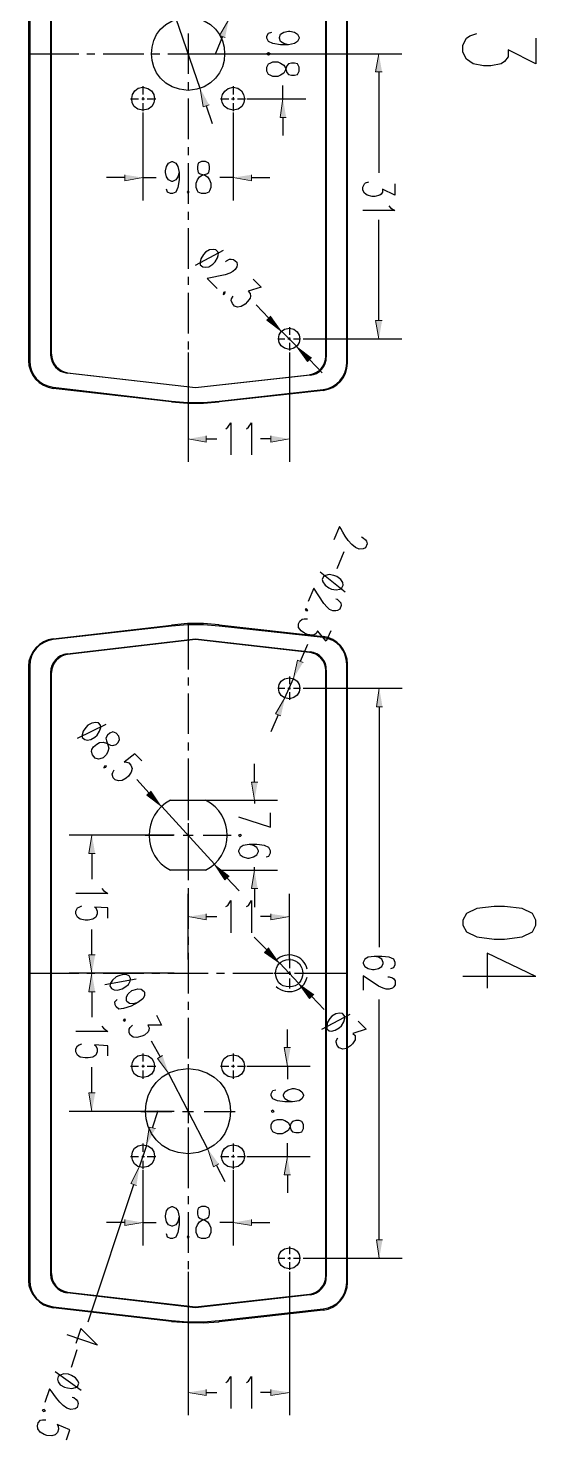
# Model space of a CAD drawing. Header units: inches. Extents: x 9 to 586, y 13 to 787.
# Drawn here: x 40 to 115.9, y 264.8 to 475.8 of the extents above; entities that cross this region are included whole.
import ezdxf

# ---------------------------------------------------------------- set-up
doc = ezdxf.new("R2010")
doc.units = ezdxf.units.IN
doc.header["$MEASUREMENT"] = 0
doc.layers.add('图层 1', color=7, linetype='Continuous')

msp = doc.modelspace()

# ---------------------------------------------------------------- hatches: boundary and pattern name
at = {"layer": '图层 1', "true_color": 0xffffff}
for points in [[(69.42, 474.38), (68.58, 474.68), (69.96, 477.08)], [(92.88, 469.22), (91.92, 469.22), (92.4, 471.92)], [(67.02, 464.3), (66.12, 464), (65.7, 466.76)], [(78.54, 462.44), (77.64, 462.44), (78.06, 465.2)], [(54.42, 453.86), (54.42, 452.96), (57.12, 453.44)], [(73.38, 453.86), (73.38, 452.96), (70.62, 453.44)], [(76.26, 432.74), (75.66, 432.14), (77.88, 430.46)], [(92.88, 432.08), (91.92, 432.08), (92.4, 429.32)], [(82.32, 426.56), (81.72, 425.96), (80.1, 428.24)], [(66.6, 414.86), (66.6, 413.9), (63.9, 414.38)], [(76.26, 414.86), (76.26, 413.9), (79.02, 414.38)], [(81.06, 380.96), (80.22, 381.32), (79.62, 378.56)], [(77.76, 372.98), (76.92, 373.28), (78.36, 375.68)], [(92.94, 374.36), (92.04, 374.36), (92.46, 377.12)], [(74.28, 363.08), (73.38, 363.08), (73.8, 360.38)], [(58.38, 361.76), (57.72, 361.16), (59.94, 359.42)], [(49.98, 352.4), (49.02, 352.4), (49.5, 355.16)], [(70.02, 349.1), (69.36, 348.5), (67.8, 350.84)], [(74.28, 347.18), (73.38, 347.18), (73.8, 349.94)], [(66.6, 343.4), (66.6, 342.5), (63.9, 342.98)], [(76.26, 343.4), (76.26, 342.5), (79.02, 342.98)], [(75.96, 338.3), (75.3, 337.64), (77.58, 336.02)], [(49.98, 337.28), (49.02, 337.28), (49.5, 334.52)], [(49.98, 331.76), (49.02, 331.76), (49.5, 334.52)], [(82.68, 331.4), (82.02, 330.74), (80.4, 333.02)], [(79.2, 323.42), (78.24, 323.42), (78.72, 320.66)], [(60.06, 322.22), (59.28, 321.8), (60.96, 319.58)], [(49.98, 316.64), (49.02, 316.64), (49.5, 313.88)], [(58.98, 311.3), (58.08, 311.54), (57.66, 308.78)], [(68.46, 306.02), (67.68, 305.6), (66.84, 308.24)], [(79.2, 304.4), (78.24, 304.4), (78.72, 307.16)], [(56.16, 302.78), (55.32, 303.08), (56.58, 305.54)], [(54.42, 297.74), (54.42, 296.84), (57.12, 297.26)], [(73.38, 297.74), (73.38, 296.84), (70.62, 297.26)], [(92.94, 294.68), (92.04, 294.68), (92.46, 291.92)], [(66.6, 272.3), (66.6, 271.4), (63.9, 271.88)], [(76.26, 272.3), (76.26, 271.4), (79.02, 271.88)]]:
    msp.add_hatch(color=7, dxfattribs=at).paths.add_polyline_path(points)

# ---------------------------------------------------------------- linework, layer by layer
at = {"layer": '图层 1', "color": 7, "lineweight": 25, "true_color": 0xffffff}
for points in [[(40.02, 517.82), (40.02, 426.08)], [(40.2, 517.82), (40.2, 426.08)], [(43.44, 516.86), (43.32, 516.98), (43.32, 426.92)], [(43.44, 427.04), (43.44, 516.86)], [(84.54, 426.62), (84.48, 426.74), (84.48, 517.16)], [(84.54, 517.28), (84.54, 426.62)], [(87.6, 425.72), (87.6, 518.18)], [(87.72, 425.72), (87.72, 518.18)], [(65.7, 466.76), (62.1, 477.14)], [(63.9, 474.98), (63.9, 468.92)], [(78.9, 473.3), (78.18, 473.48), (77.7, 473.78), (77.52, 474.26), (77.52, 474.38), (77.7, 474.86), (78.18, 475.16), (78.9, 475.34), (79.08, 475.34), (79.8, 475.16), (80.22, 474.86), (80.46, 474.38), (80.46, 474.26), (80.22, 473.78), (79.8, 473.48), (78.9, 473.3), (77.7, 473.3), (76.56, 473.48), (75.9, 473.78), (75.66, 474.26), (75.66, 474.56), (75.9, 475.04), (76.38, 475.16)], [(115.86, 474.26), (115.86, 470.42), (111.72, 472.52), (111.72, 471.5), (111.18, 470.78), (110.7, 470.42), (109.14, 470.12), (108.06, 470.12), (106.5, 470.42), (105.48, 471.14), (104.94, 472.16), (104.94, 473.24), (105.48, 474.26), (106.02, 474.62), (107.04, 474.98)], [(69, 474.5), (67.98, 471.98)], [(40.02, 471.92), (47.52, 471.92)], [(48.72, 471.92), (49.92, 471.92)], [(51.18, 471.92), (57.24, 471.92)], [(58.44, 471.92), (59.64, 471.92)], [(60.84, 471.92), (66.9, 471.92)], [(65.94, 471.92), (95.82, 471.92)], [(68.1, 471.92), (69.3, 471.92)], [(70.56, 471.92), (76.62, 471.92)], [(76.14, 471.92), (75.9, 472.1), (75.66, 471.92), (75.9, 471.8), (76.14, 471.92)], [(80.46, 469.94), (80.22, 470.42), (79.8, 470.54), (79.32, 470.54), (78.9, 470.42), (78.66, 470.12), (78.42, 469.52), (78.18, 469.04), (77.7, 468.74), (77.28, 468.56), (76.56, 468.56), (76.14, 468.74), (75.9, 468.86), (75.66, 469.34), (75.66, 469.94), (75.9, 470.42), (76.14, 470.54), (76.56, 470.72), (77.28, 470.72), (77.7, 470.54), (78.18, 470.24), (78.42, 469.82), (78.66, 469.16), (78.9, 468.86), (79.32, 468.74), (79.8, 468.74), (80.22, 468.86), (80.46, 469.34), (80.46, 469.94)], [(77.82, 471.92), (79.02, 471.92)], [(80.22, 471.92), (87.72, 471.92)], [(92.4, 469.22), (92.4, 454.16)], [(57.12, 467.12), (57.12, 465.86)], [(63.9, 467.72), (63.9, 466.52)], [(70.62, 467.12), (70.62, 465.86)], [(78.06, 465.2), (78.06, 467.18)], [(55.26, 465.2), (56.46, 465.2)], [(56.94, 465.2), (57.36, 465.2)], [(57.12, 465.44), (57.12, 465.02)], [(57.12, 464.54), (57.12, 463.34)], [(57.78, 465.2), (59.04, 465.2)], [(63.9, 465.26), (63.9, 459.2)], [(66.6, 464.18), (67.5, 461.54)], [(68.7, 465.2), (69.96, 465.2)], [(70.38, 465.2), (70.8, 465.2)], [(70.62, 465.44), (70.62, 465.02)], [(70.62, 464.54), (70.62, 463.34)], [(71.28, 465.2), (72.48, 465.2)], [(72.66, 465.2), (81.48, 465.2)], [(57.12, 463.16), (57.12, 450.02)], [(70.62, 463.16), (70.62, 450.02)], [(78.06, 462.44), (78.06, 459.74)], [(63.9, 458), (63.9, 456.8)], [(62.52, 454.22), (62.34, 453.56), (62.04, 453.08), (61.56, 452.84), (61.44, 452.84), (60.96, 453.08), (60.66, 453.56), (60.48, 454.22), (60.48, 454.46), (60.66, 455.12), (60.96, 455.6), (61.44, 455.84), (61.56, 455.84), (62.04, 455.6), (62.34, 455.12), (62.52, 454.22), (62.52, 453.08), (62.34, 451.94), (62.04, 451.28), (61.56, 451.04), (61.26, 451.04), (60.78, 451.28), (60.66, 451.7)], [(65.88, 455.84), (65.4, 455.6), (65.28, 455.12), (65.28, 454.7), (65.4, 454.22), (65.7, 453.98), (66.36, 453.8), (66.78, 453.56), (67.08, 453.08), (67.26, 452.6), (67.26, 451.94), (67.08, 451.46), (66.96, 451.28), (66.48, 451.04), (65.88, 451.04), (65.4, 451.28), (65.28, 451.46), (65.1, 451.94), (65.1, 452.6), (65.28, 453.08), (65.58, 453.56), (66, 453.8), (66.66, 453.98), (66.96, 454.22), (67.08, 454.7), (67.08, 455.12), (66.96, 455.6), (66.48, 455.84), (65.88, 455.84)], [(63.9, 455.6), (63.9, 449.54)], [(54.42, 453.44), (51.66, 453.44)], [(57.12, 453.44), (59.1, 453.44)], [(63.9, 451.46), (63.72, 451.28), (63.9, 451.04), (64.02, 451.28), (63.9, 451.46)], [(70.62, 453.44), (68.64, 453.44)], [(73.38, 453.44), (76.08, 453.44)], [(94.8, 452.48), (94.8, 450.8), (92.94, 451.7), (92.94, 451.28), (92.76, 450.98), (92.52, 450.8), (91.8, 450.62), (91.38, 450.62), (90.66, 450.8), (90.24, 451.1), (90, 451.58), (90, 452), (90.24, 452.48), (90.42, 452.66), (90.9, 452.78)], [(63.9, 448.34), (63.9, 447.14)], [(93.9, 449.24), (94.14, 448.94), (94.8, 448.52), (90, 448.52)], [(63.9, 445.88), (63.9, 439.82)], [(92.4, 432.08), (92.4, 447.14)], [(69.12, 442.52), (64.92, 440.3)], [(68.04, 442.64), (67.62, 442.7), (67.08, 442.64), (66.48, 442.28), (66.18, 441.92), (65.76, 441.32), (65.7, 440.78), (65.7, 440.42), (66.06, 440.12), (66.42, 440.06), (66.96, 440.12), (67.56, 440.48), (67.92, 440.84), (68.28, 441.44), (68.4, 441.98), (68.34, 442.34), (68.04, 442.64)], [(69.48, 440.84), (69.6, 441.02), (70.08, 441.26), (70.32, 441.26), (70.68, 441.2), (71.16, 440.78), (71.22, 440.42), (71.16, 440.12), (70.92, 439.7), (70.56, 439.4), (70.14, 439.16), (69.42, 438.92), (66.72, 438.38), (68.22, 436.88)], [(63.9, 438.62), (63.9, 437.42)], [(73.62, 438.26), (74.82, 437.06), (72.84, 436.46), (73.14, 436.1), (73.2, 435.74), (73.14, 435.44), (72.78, 434.9), (72.42, 434.54), (71.82, 434.18), (71.28, 434.06), (70.8, 434.24), (70.5, 434.6), (70.32, 435.08), (70.38, 435.32), (70.62, 435.74)], [(63.9, 436.22), (63.9, 430.16)], [(69.42, 436.34), (69.18, 436.28), (69.12, 435.98), (69.36, 436.04), (69.42, 436.34)], [(74.04, 434.42), (75.96, 432.44)], [(80.1, 428.24), (77.88, 430.46)], [(79.02, 431.06), (79.02, 429.92)], [(63.9, 428.96), (63.9, 427.76)], [(77.28, 429.32), (78.36, 429.32)], [(78.78, 429.32), (79.2, 429.32)], [(79.02, 429.56), (79.02, 429.14)], [(79.02, 428.72), (79.02, 427.58)], [(79.62, 429.32), (80.7, 429.32)], [(81.06, 429.32), (95.82, 429.32)], [(43.32, 426.92), (43.44, 427.04)], [(63.9, 427.28), (63.9, 410.96)], [(63.9, 426.5), (63.9, 419.72)], [(79.02, 427.28), (79.02, 410.96)], [(82.02, 426.26), (83.94, 424.28)], [(40.2, 426.08), (40.02, 426.08)], [(45.84, 424.28), (45.78, 424.22)], [(64.98, 422), (45.78, 424.22)], [(45.84, 424.28), (64.98, 422.06)], [(87.72, 425.72), (87.6, 425.72)], [(43.68, 422.12), (61.38, 420.02)], [(43.68, 421.94), (43.68, 422.12)], [(61.38, 419.9), (43.68, 421.94)], [(64.98, 422.06), (82.02, 423.98)], [(82.14, 423.92), (64.98, 422)], [(64.98, 422.06), (64.98, 422)], [(82.14, 423.92), (82.02, 423.98)], [(61.38, 420.02), (63.78, 419.84), (66.18, 419.84), (68.52, 420.02)], [(61.38, 420.02), (61.38, 419.9)], [(61.38, 419.9), (63.78, 419.72), (66.18, 419.72), (68.52, 419.9)], [(68.52, 420.02), (84.06, 421.76)], [(84.06, 421.64), (68.52, 419.9)], [(68.52, 419.9), (68.52, 420.02)], [(84.06, 421.76), (84.06, 421.64)], [(69.54, 415.88), (69.84, 416.12), (70.26, 416.78), (70.26, 411.98)], [(72.6, 415.88), (72.9, 416.12), (73.38, 416.78), (73.38, 411.98)], [(66.6, 414.38), (68.16, 414.38)], [(76.26, 414.38), (74.7, 414.38)], [(87.18, 397.52), (86.1, 394.94)], [(87.36, 391.46), (83.64, 394.46)], [(87.06, 392.54), (87, 392.9), (86.7, 393.38), (86.1, 393.8), (85.68, 393.98), (84.96, 394.1), (84.42, 393.98), (84.12, 393.8), (83.94, 393.38), (84, 393.02), (84.36, 392.54), (84.9, 392.12), (85.32, 391.94), (86.04, 391.82), (86.58, 391.94), (86.88, 392.12), (87.06, 392.54)], [(85.98, 390.5), (86.16, 390.44), (86.7, 389.9), (86.76, 389.48), (86.58, 388.94), (86.22, 388.76), (85.98, 388.7), (85.5, 388.7), (85.02, 388.88), (84.66, 389.24), (84.18, 389.78), (82.68, 392.06), (81.84, 390.08)], [(81.78, 388.76), (81.6, 389), (81.36, 388.94), (81.48, 388.76), (81.78, 388.76)], [(43.68, 384.5), (61.38, 386.54)], [(61.38, 386.42), (43.68, 384.38)], [(68.52, 386.6), (66.18, 386.78), (63.78, 386.78), (61.38, 386.54)], [(68.52, 386.42), (66.18, 386.6), (63.78, 386.6), (61.38, 386.42)], [(61.38, 386.54), (61.38, 386.42)], [(63.9, 386.78), (63.9, 379.94)], [(68.52, 386.42), (68.52, 386.6)], [(68.52, 386.6), (84.06, 384.86)], [(84.06, 384.68), (68.52, 386.42)], [(85.2, 385.7), (84.54, 384.14), (83.22, 385.7), (83.04, 385.28), (82.68, 385.04), (82.44, 385.04), (81.72, 385.16), (81.3, 385.34), (80.76, 385.7), (80.4, 386.18), (80.4, 386.72), (80.58, 387.14), (80.94, 387.44), (81.24, 387.5), (81.72, 387.5)], [(43.68, 384.38), (43.68, 384.5)], [(45.78, 382.28), (64.98, 384.5)], [(64.98, 384.38), (45.84, 382.16)], [(64.98, 384.38), (64.98, 384.5)], [(64.98, 384.5), (82.14, 382.58)], [(82.02, 382.46), (64.98, 384.38)], [(84.06, 384.86), (84.06, 384.68)], [(45.78, 382.28), (45.84, 382.16)], [(81.72, 383.66), (80.64, 381.14)], [(82.02, 382.46), (82.14, 382.58)], [(40.02, 380.42), (40.02, 288.62)], [(40.02, 380.42), (40.2, 380.42)], [(40.2, 380.42), (40.2, 288.62)], [(84.54, 379.82), (84.48, 379.76)], [(84.54, 289.22), (84.48, 289.28), (84.48, 379.76)], [(84.54, 379.82), (84.54, 289.22)], [(87.6, 288.32), (87.6, 380.72)], [(87.6, 380.72), (87.72, 380.72)], [(87.72, 288.32), (87.72, 380.72)], [(43.44, 379.46), (43.32, 379.52), (43.32, 289.52)], [(43.44, 289.64), (43.44, 379.46)], [(63.9, 378.74), (63.9, 377.54)], [(78.36, 375.68), (79.62, 378.56)], [(79.02, 378.86), (79.02, 377.72)], [(63.9, 376.34), (63.9, 370.28)], [(77.28, 377.12), (78.36, 377.12)], [(78.78, 377.12), (79.2, 377.12)], [(79.02, 377.3), (79.02, 376.94)], [(79.02, 376.52), (79.02, 375.38)], [(79.62, 377.12), (80.7, 377.12)], [(81.06, 377.12), (95.88, 377.12)], [(92.46, 374.36), (92.46, 338.42)], [(51.6, 371.72), (47.28, 369.62)], [(50.46, 371.96), (50.1, 372.02), (49.5, 371.9), (48.9, 371.6), (48.6, 371.24), (48.18, 370.7), (48.06, 370.16), (48.06, 369.74), (48.42, 369.44), (48.78, 369.38), (49.32, 369.44), (49.92, 369.8), (50.28, 370.1), (50.64, 370.7), (50.82, 371.24), (50.76, 371.6), (50.46, 371.96)], [(77.34, 373.16), (76.26, 370.58)], [(53.1, 370.4), (52.62, 370.58), (52.2, 370.4), (51.84, 370.1), (51.6, 369.68), (51.66, 369.26), (51.9, 368.66), (52.02, 368.18), (51.9, 367.64), (51.66, 367.22), (51.18, 366.74), (50.7, 366.56), (50.46, 366.5), (49.98, 366.68), (49.56, 367.16), (49.44, 367.64), (49.5, 367.94), (49.74, 368.36), (50.22, 368.78), (50.64, 369.02), (51.18, 369.08), (51.66, 368.9), (52.26, 368.6), (52.62, 368.54), (53.1, 368.72), (53.4, 369.02), (53.64, 369.44), (53.52, 369.98), (53.1, 370.4)], [(56.94, 366.26), (55.92, 367.34), (54.3, 366.08), (54.54, 366.14), (55.02, 365.96), (55.32, 365.6), (55.5, 365.12), (55.38, 364.58), (54.96, 363.98), (54.6, 363.68), (54, 363.32), (53.46, 363.26), (52.98, 363.44), (52.68, 363.74), (52.5, 364.28), (52.62, 364.52), (52.8, 364.94)], [(63.9, 369.02), (63.9, 367.82)], [(51.66, 365.54), (51.36, 365.48), (51.3, 365.24), (51.6, 365.3), (51.66, 365.54)], [(63.9, 366.62), (63.9, 360.56)], [(73.8, 363.08), (73.8, 365.84)], [(56.22, 363.5), (58.08, 361.46)], [(63.9, 361.58), (63.9, 357.38)], [(67.8, 350.84), (59.94, 359.42)], [(61.26, 360.38), (66.48, 360.38)], [(63.3, 360.38), (77.22, 360.38)], [(63.9, 359.36), (63.9, 358.16)], [(73.8, 360.38), (73.8, 359.9)], [(63.9, 356.96), (63.9, 350.9)], [(71.4, 357.92), (76.2, 356.36), (76.2, 358.52)], [(61.8, 355.16), (46.08, 355.16)], [(57.48, 355.16), (61.68, 355.16)], [(63.12, 355.16), (64.62, 355.16)], [(63.9, 355.88), (63.9, 354.38)], [(66.12, 355.16), (70.32, 355.16)], [(71.88, 355.16), (71.64, 355.28), (71.4, 355.16), (71.64, 354.98), (71.88, 355.16)], [(49.5, 352.4), (49.5, 348.56)], [(63.9, 352.94), (63.9, 348.74)], [(75.54, 351.92), (75.96, 352.04), (76.2, 352.52), (76.2, 352.82), (75.96, 353.3), (75.3, 353.6), (74.16, 353.78), (73.02, 353.78), (72.12, 353.6), (71.64, 353.3), (71.4, 352.82), (71.4, 352.7), (71.64, 352.22), (72.12, 351.92), (72.78, 351.74), (73.02, 351.74), (73.68, 351.92), (74.16, 352.22), (74.4, 352.7), (74.4, 352.82), (74.16, 353.3), (73.68, 353.6), (73.02, 353.78)], [(73.8, 349.94), (73.8, 350.36)], [(66.48, 349.94), (61.26, 349.94)], [(63.9, 349.64), (63.9, 348.44)], [(68.58, 349.94), (77.22, 349.94)], [(69.66, 348.8), (71.52, 346.82)], [(51, 347.18), (51.24, 346.88), (51.9, 346.46), (47.1, 346.46)], [(63.9, 347.24), (63.9, 341.18)], [(63.9, 336.56), (63.9, 346.4)], [(73.8, 347.18), (73.8, 344.42)], [(79.02, 336.56), (79.02, 346.4)], [(51.9, 342.74), (51.9, 344.3), (49.86, 344.42), (50.1, 344.3), (50.28, 343.82), (50.28, 343.4), (50.1, 342.92), (49.62, 342.62), (48.96, 342.44), (48.48, 342.44), (47.76, 342.62), (47.34, 342.92), (47.1, 343.4), (47.1, 343.82), (47.34, 344.3), (47.58, 344.42), (48, 344.6)], [(69.54, 344.48), (69.84, 344.66), (70.26, 345.38), (70.26, 340.58)], [(72.6, 344.48), (72.9, 344.66), (73.38, 345.38), (73.38, 340.58)], [(115.86, 342.44), (115.38, 343.46), (113.82, 344.18), (111.18, 344.48), (109.62, 344.48), (107.04, 344.18), (105.48, 343.46), (104.94, 342.44), (104.94, 341.72), (105.48, 340.7), (107.04, 339.98), (109.62, 339.62), (111.18, 339.62), (113.82, 339.98), (115.38, 340.7), (115.86, 341.72), (115.86, 342.44)], [(66.6, 342.98), (68.16, 342.98)], [(76.26, 342.98), (74.7, 342.98)], [(49.5, 337.28), (49.5, 341.06)], [(63.9, 339.98), (63.9, 338.78)], [(75.66, 338), (73.74, 339.92)], [(63.9, 337.58), (63.9, 331.52)], [(77.58, 336.02), (80.4, 333.02)], [(79.02, 336.8), (79.02, 335.3)], [(94.2, 335.24), (94.62, 335.36), (94.86, 335.84), (94.86, 336.14), (94.62, 336.62), (93.96, 336.92), (92.82, 337.04), (91.68, 337.04), (90.78, 336.92), (90.3, 336.62), (90.06, 336.14), (90.06, 335.96), (90.3, 335.54), (90.78, 335.24), (91.44, 335.06), (91.68, 335.06), (92.34, 335.24), (92.82, 335.54), (93.06, 335.96), (93.06, 336.14), (92.82, 336.62), (92.34, 336.92), (91.68, 337.04)], [(115.86, 334.04), (108.6, 337.52), (108.6, 332.3)], [(40.02, 334.52), (47.52, 334.52)], [(61.8, 334.52), (46.08, 334.52)], [(61.8, 334.52), (46.08, 334.52)], [(48.72, 334.52), (49.92, 334.52)], [(51.18, 334.52), (57.24, 334.52)], [(56.1, 333.62), (51.42, 332.78)], [(55.08, 334.16), (54.72, 334.28), (54.18, 334.34), (53.52, 334.16), (53.1, 333.98), (52.56, 333.5), (52.26, 333.02), (52.2, 332.66), (52.44, 332.24), (52.8, 332.06), (53.34, 332), (54, 332.18), (54.42, 332.42), (54.96, 332.84), (55.2, 333.32), (55.26, 333.74), (55.08, 334.16)], [(58.44, 334.52), (59.64, 334.52)], [(60.84, 334.52), (66.9, 334.52)], [(68.1, 334.52), (69.3, 334.52)], [(70.56, 334.52), (76.62, 334.52)], [(76.74, 334.52), (78.18, 334.52)], [(77.82, 334.52), (79.02, 334.52)], [(78.72, 334.52), (79.26, 334.52)], [(79.02, 334.76), (79.02, 334.28)], [(79.02, 333.74), (79.02, 332.24)], [(79.8, 334.52), (81.24, 334.52)], [(80.22, 334.52), (87.72, 334.52)], [(93.72, 333.98), (93.96, 333.98), (94.44, 333.86), (94.62, 333.68), (94.86, 333.38), (94.86, 332.78), (94.62, 332.48), (94.44, 332.3), (93.96, 332.12), (93.48, 332.12), (93.06, 332.3), (92.34, 332.6), (90.06, 334.16), (90.06, 332)], [(115.86, 334.04), (104.94, 334.04)], [(49.5, 331.76), (49.5, 327.98)], [(56.34, 330.14), (55.68, 329.96), (55.14, 330.02), (54.72, 330.32), (54.66, 330.44), (54.66, 330.98), (54.9, 331.46), (55.44, 331.94), (55.68, 332), (56.34, 332.18), (56.88, 332.12), (57.3, 331.82), (57.36, 331.7), (57.36, 331.16), (57.12, 330.68), (56.34, 330.14), (55.38, 329.6), (54.24, 329.24), (53.52, 329.18), (53.1, 329.48), (52.98, 329.78), (52.92, 330.26), (53.28, 330.62)], [(63.9, 330.26), (63.9, 329.06)], [(84.24, 329.12), (82.32, 331.1)], [(92.46, 294.68), (92.46, 330.62)], [(54.54, 327.62), (54.3, 327.68), (54.18, 327.44), (54.42, 327.38), (54.54, 327.62)], [(59.16, 328.28), (59.88, 326.78), (57.84, 326.78), (58.08, 326.36), (58.02, 326), (57.9, 325.76), (57.36, 325.28), (56.94, 325.1), (56.22, 324.92), (55.68, 324.98), (55.26, 325.28), (55.08, 325.64), (55.08, 326.18), (55.2, 326.42), (55.56, 326.78)], [(63.9, 327.86), (63.9, 321.8)], [(88.08, 328.34), (83.82, 326.12)], [(86.94, 328.52), (86.52, 328.58), (85.98, 328.46), (85.38, 328.1), (85.08, 327.74), (84.72, 327.2), (84.6, 326.66), (84.6, 326.24), (84.96, 325.94), (85.32, 325.88), (85.86, 326), (86.46, 326.36), (86.82, 326.66), (87.18, 327.26), (87.3, 327.8), (87.24, 328.16), (86.94, 328.52)], [(89.28, 327.38), (90.48, 326.18), (88.5, 325.52), (88.86, 325.22), (88.86, 324.56), (88.44, 323.96), (88.14, 323.66), (87.54, 323.3), (87, 323.18), (86.46, 323.36), (86.16, 323.72), (86.04, 324.2), (86.04, 324.44), (86.28, 324.86)], [(51, 326.6), (51.24, 326.3), (51.9, 325.82), (47.1, 325.82)], [(78.72, 323.42), (78.72, 326.12)], [(51.9, 322.16), (51.9, 323.66), (49.86, 323.84), (50.1, 323.66), (50.28, 323.24), (50.28, 322.76), (50.1, 322.28), (49.62, 321.98), (48.96, 321.86), (48.48, 321.86), (47.76, 321.98), (47.34, 322.28), (47.1, 322.76), (47.1, 323.24), (47.34, 323.66), (47.58, 323.84), (48, 323.96)], [(58.38, 324.44), (59.7, 322.04)], [(55.26, 320.66), (56.46, 320.66)], [(56.94, 320.66), (57.36, 320.66)], [(57.12, 322.52), (57.12, 321.32)], [(57.12, 320.84), (57.12, 320.42)], [(57.78, 320.66), (59.04, 320.66)], [(63.9, 320.96), (63.9, 316.34)], [(68.7, 320.66), (69.96, 320.66)], [(70.38, 320.66), (70.8, 320.66)], [(70.62, 322.52), (70.62, 321.32)], [(70.62, 320.84), (70.62, 320.42)], [(71.28, 320.66), (72.48, 320.66)], [(72.66, 320.66), (82.14, 320.66)], [(78.72, 320.66), (78.72, 318.68)], [(49.5, 316.64), (49.5, 320.48)], [(57.12, 320), (57.12, 318.74)], [(66.84, 308.24), (60.96, 319.58)], [(63.9, 320.6), (63.9, 319.4)], [(70.62, 320), (70.62, 318.74)], [(63.9, 318.2), (63.9, 312.14)], [(79.5, 315.32), (78.84, 315.44), (78.36, 315.74), (78.12, 316.22), (78.12, 316.34), (78.36, 316.82), (78.84, 317.12), (79.5, 317.3), (79.74, 317.3), (80.46, 317.12), (80.88, 316.82), (81.12, 316.34), (81.12, 316.22), (80.88, 315.74), (80.46, 315.44), (79.5, 315.32), (78.36, 315.32), (77.22, 315.44), (76.56, 315.74), (76.32, 316.22), (76.32, 316.52), (76.56, 317), (76.98, 317.12)], [(63.9, 314.72), (63.9, 313.1)], [(61.8, 313.88), (46.08, 313.88)], [(56.82, 313.88), (61.44, 313.88)], [(58.56, 311.42), (59.4, 314)], [(63.06, 313.88), (64.68, 313.88)], [(66.3, 313.88), (70.92, 313.88)], [(76.74, 313.88), (76.56, 314.06), (76.32, 313.88), (76.56, 313.76), (76.74, 313.88)], [(81.12, 311.9), (80.88, 312.38), (80.46, 312.5), (79.98, 312.5), (79.5, 312.38), (79.26, 312.08), (79.08, 311.48), (78.84, 311), (78.36, 310.7), (77.94, 310.52), (77.22, 310.52), (76.74, 310.7), (76.56, 310.82), (76.32, 311.3), (76.32, 311.9), (76.56, 312.38), (76.74, 312.5), (77.22, 312.68), (77.94, 312.68), (78.36, 312.5), (78.84, 312.2), (79.08, 311.78), (79.26, 311.12), (79.5, 310.82), (79.98, 310.7), (80.46, 310.7), (80.88, 310.82), (81.12, 311.3), (81.12, 311.9)], [(63.9, 311.48), (63.9, 306.86)], [(63.9, 310.88), (63.9, 309.68)], [(57.66, 308.78), (56.58, 305.54)], [(57.12, 309.08), (57.12, 307.82)], [(63.9, 308.48), (63.9, 302.42)], [(70.62, 309.08), (70.62, 307.82)], [(78.72, 307.16), (78.72, 309.14)], [(55.26, 307.16), (56.46, 307.16)], [(56.94, 307.16), (57.36, 307.16)], [(57.12, 307.4), (57.12, 306.98)], [(57.12, 306.5), (57.12, 305.3)], [(57.78, 307.16), (59.04, 307.16)], [(68.7, 307.16), (69.96, 307.16)], [(70.38, 307.16), (70.8, 307.16)], [(70.62, 307.4), (70.62, 306.98)], [(70.62, 306.5), (70.62, 305.3)], [(71.28, 307.16), (72.48, 307.16)], [(72.66, 307.16), (82.14, 307.16)], [(57.12, 305.12), (57.12, 293.84)], [(68.1, 305.78), (69.36, 303.38)], [(70.62, 305.12), (70.62, 293.84)], [(78.72, 304.4), (78.72, 301.7)], [(48.96, 282.44), (55.74, 302.96)], [(62.52, 298.1), (62.34, 297.38), (62.04, 296.9), (61.56, 296.72), (61.44, 296.72), (60.96, 296.9), (60.66, 297.38), (60.48, 298.1), (60.48, 298.28), (60.66, 299), (60.96, 299.42), (61.44, 299.66), (61.56, 299.66), (62.04, 299.42), (62.34, 299), (62.52, 298.1), (62.52, 296.9), (62.34, 295.76), (62.04, 295.1), (61.56, 294.86), (61.26, 294.86), (60.78, 295.1), (60.66, 295.58)], [(63.9, 301.22), (63.9, 300.02)], [(65.88, 299.66), (65.4, 299.42), (65.28, 299), (65.28, 298.52), (65.4, 298.1), (65.7, 297.86), (66.36, 297.62), (66.78, 297.38), (67.08, 296.9), (67.26, 296.48), (67.26, 295.76), (67.08, 295.34), (66.96, 295.1), (66.48, 294.86), (65.88, 294.86), (65.4, 295.1), (65.28, 295.34), (65.1, 295.76), (65.1, 296.48), (65.28, 296.9), (65.58, 297.38), (66, 297.62), (66.66, 297.86), (66.96, 298.1), (67.08, 298.52), (67.08, 299), (66.96, 299.42), (66.48, 299.66), (65.88, 299.66)], [(63.9, 298.82), (63.9, 292.76)], [(54.42, 297.26), (51.66, 297.26)], [(57.12, 297.26), (59.1, 297.26)], [(70.62, 297.26), (68.64, 297.26)], [(73.38, 297.26), (76.08, 297.26)], [(63.9, 295.34), (63.72, 295.1), (63.9, 294.86), (64.02, 295.1), (63.9, 295.34)], [(79.02, 293.66), (79.02, 292.52)], [(63.9, 291.5), (63.9, 290.3)], [(77.28, 291.92), (78.36, 291.92)], [(78.78, 291.92), (79.2, 291.92)], [(79.02, 292.1), (79.02, 291.74)], [(79.02, 291.32), (79.02, 290.18)], [(79.62, 291.92), (80.7, 291.92)], [(81.06, 291.92), (95.88, 291.92)], [(43.32, 289.52), (43.44, 289.64)], [(63.9, 289.88), (63.9, 268.46)], [(63.9, 289.1), (63.9, 282.26)], [(79.02, 289.88), (79.02, 268.46)], [(40.2, 288.62), (40.02, 288.62)], [(87.72, 288.32), (87.6, 288.32)], [(45.84, 286.88), (45.78, 286.76)], [(64.98, 284.54), (45.78, 286.76)], [(45.84, 286.88), (64.98, 284.66)], [(64.98, 284.66), (82.02, 286.58)], [(82.14, 286.46), (64.98, 284.54)], [(82.14, 286.46), (82.02, 286.58)], [(43.68, 284.66), (61.38, 282.62)], [(43.68, 284.54), (43.68, 284.66)], [(61.38, 282.5), (43.68, 284.54)], [(64.98, 284.66), (64.98, 284.54)], [(68.52, 282.62), (84.06, 284.36)], [(84.06, 284.18), (68.52, 282.44)], [(84.06, 284.36), (84.06, 284.18)], [(50.34, 278.96), (47.82, 281.42), (47.1, 279.2)], [(61.38, 282.62), (63.78, 282.44), (66.18, 282.44), (68.52, 282.62)], [(61.38, 282.62), (61.38, 282.5)], [(61.38, 282.5), (63.78, 282.32), (66.18, 282.26), (68.52, 282.44)], [(68.52, 282.44), (68.52, 282.62)], [(50.34, 278.96), (45.78, 280.46)], [(47.22, 278.24), (46.38, 275.6)], [(47.88, 272.18), (43.98, 274.94)], [(47.52, 273.26), (47.4, 273.62), (47.04, 274.04), (46.44, 274.4), (46.02, 274.58), (45.3, 274.64), (44.76, 274.46), (44.46, 274.28), (44.34, 273.86), (44.46, 273.44), (44.76, 273.02), (45.42, 272.66), (45.84, 272.54), (46.5, 272.48), (47.04, 272.6), (47.4, 272.84), (47.52, 273.26)], [(69.54, 273.38), (69.84, 273.56), (70.26, 274.28), (70.26, 269.48)], [(72.6, 273.38), (72.9, 273.56), (73.38, 274.28), (73.38, 269.48)], [(66.6, 271.88), (68.16, 271.88)], [(76.26, 271.88), (74.7, 271.88)], [(42.54, 269.12), (42.36, 269.3), (42.06, 269.24), (42.24, 269), (42.54, 269.12)], [(45.72, 264.8), (46.2, 266.3), (44.28, 267.08), (44.46, 266.84), (44.52, 266.36), (44.34, 265.88), (43.98, 265.52), (43.5, 265.4), (42.78, 265.46), (42.36, 265.58), (41.76, 265.94), (41.4, 266.42), (41.34, 266.9), (41.46, 267.32), (41.82, 267.74), (42.12, 267.8), (42.6, 267.8)]]:
    msp.add_lwpolyline(points, dxfattribs=at)
at = {"layer": '图层 1', "lineweight": 0}
for points in [[(69.42, 474.38), (68.58, 474.68), (69.96, 477.08)], [(92.88, 469.22), (91.92, 469.22), (92.4, 471.92)], [(67.02, 464.3), (66.12, 464), (65.7, 466.76)], [(78.54, 462.44), (77.64, 462.44), (78.06, 465.2)], [(54.42, 453.86), (54.42, 452.96), (57.12, 453.44)], [(73.38, 453.86), (73.38, 452.96), (70.62, 453.44)], [(76.26, 432.74), (75.66, 432.14), (77.88, 430.46)], [(92.88, 432.08), (91.92, 432.08), (92.4, 429.32)], [(82.32, 426.56), (81.72, 425.96), (80.1, 428.24)], [(66.6, 414.86), (66.6, 413.9), (63.9, 414.38)], [(76.26, 414.86), (76.26, 413.9), (79.02, 414.38)], [(81.06, 380.96), (80.22, 381.32), (79.62, 378.56)], [(77.76, 372.98), (76.92, 373.28), (78.36, 375.68)], [(92.94, 374.36), (92.04, 374.36), (92.46, 377.12)], [(74.28, 363.08), (73.38, 363.08), (73.8, 360.38)], [(58.38, 361.76), (57.72, 361.16), (59.94, 359.42)], [(49.98, 352.4), (49.02, 352.4), (49.5, 355.16)], [(70.02, 349.1), (69.36, 348.5), (67.8, 350.84)], [(74.28, 347.18), (73.38, 347.18), (73.8, 349.94)], [(66.6, 343.4), (66.6, 342.5), (63.9, 342.98)], [(76.26, 343.4), (76.26, 342.5), (79.02, 342.98)], [(75.96, 338.3), (75.3, 337.64), (77.58, 336.02)], [(49.98, 337.28), (49.02, 337.28), (49.5, 334.52)], [(49.98, 331.76), (49.02, 331.76), (49.5, 334.52)], [(82.68, 331.4), (82.02, 330.74), (80.4, 333.02)], [(79.2, 323.42), (78.24, 323.42), (78.72, 320.66)], [(60.06, 322.22), (59.28, 321.8), (60.96, 319.58)], [(49.98, 316.64), (49.02, 316.64), (49.5, 313.88)], [(58.98, 311.3), (58.08, 311.54), (57.66, 308.78)], [(68.46, 306.02), (67.68, 305.6), (66.84, 308.24)], [(79.2, 304.4), (78.24, 304.4), (78.72, 307.16)], [(56.16, 302.78), (55.32, 303.08), (56.58, 305.54)], [(54.42, 297.74), (54.42, 296.84), (57.12, 297.26)], [(73.38, 297.74), (73.38, 296.84), (70.62, 297.26)], [(92.94, 294.68), (92.04, 294.68), (92.46, 291.92)], [(66.6, 272.3), (66.6, 271.4), (63.9, 271.88)], [(76.26, 272.3), (76.26, 271.4), (79.02, 271.88)]]:
    msp.add_lwpolyline(points, dxfattribs=at)
at = {"layer": '图层 1', "color": 7, "lineweight": 25, "true_color": 0xffffff}
for points, knots in [([(63.9, 466.46), (71.15, 466.84), (71.15, 477.06), (63.9, 477.44), (56.56, 477.09), (56.56, 466.81), (63.9, 466.46)], [0, 0, 0, 0, 1, 1, 1, 2, 2, 2, 2]), ([(57.12, 463.52), (59.49, 463.57), (59.39, 466.86), (57.12, 466.94), (55, 466.9), (54.78, 463.6), (57.12, 463.52)], [0, 0, 0, 0, 1, 1, 1, 2, 2, 2, 2]), ([(70.62, 463.52), (72.96, 463.6), (72.74, 466.9), (70.62, 466.94), (68.42, 466.8), (68.18, 463.7), (70.62, 463.52)], [0, 0, 0, 0, 1, 1, 1, 2, 2, 2, 2]), ([(79.02, 427.76), (81.1, 427.92), (81.1, 430.78), (79.02, 430.94), (76.86, 430.85), (76.86, 427.86), (79.02, 427.76)], [0, 0, 0, 0, 1, 1, 1, 2, 2, 2, 2]), ([(89.82, 399.74), (89.82, 399.74), (90.06, 399.62), (90.06, 399.62), (90.06, 399.62), (90.42, 399.32), (90.42, 399.32), (90.42, 399.32), (90.54, 399.08), (90.54, 399.08), (90.54, 399.08), (90.66, 398.72), (90.66, 398.72), (90.66, 398.72), (90.42, 398.12), (90.42, 398.12), (90.42, 398.12), (90.06, 397.94), (90.06, 397.94), (88.5, 397.38), (86.86, 400.75), (86.52, 401.3), (86.52, 401.3), (85.68, 399.32), (85.68, 399.32)], [0, 0, 0, 0, 1, 1, 1, 2, 2, 2, 3, 3, 3, 4, 4, 4, 5, 5, 5, 6, 6, 6, 7, 7, 7, 8, 8, 8, 8]), ([(79.02, 375.56), (81.1, 375.64), (81.1, 378.6), (79.02, 378.68), (76.87, 378.66), (76.87, 375.58), (79.02, 375.56)], [0, 0, 0, 0, 1, 1, 1, 2, 2, 2, 2]), ([(79.02, 332.48), (81.7, 332.51), (81.7, 336.53), (79.02, 336.56), (76.26, 336.6), (76.26, 332.44), (79.02, 332.48)], [0, 0, 0, 0, 1, 1, 1, 2, 2, 2, 2]), ([(57.12, 318.92), (59.42, 318.94), (59.46, 322.33), (57.12, 322.34), (54.86, 322.32), (54.9, 318.94), (57.12, 318.92)], [0, 0, 0, 0, 1, 1, 1, 2, 2, 2, 2]), ([(70.62, 318.92), (72.83, 318.94), (72.88, 322.32), (70.62, 322.34), (68.22, 322.2), (68.38, 319.01), (70.62, 318.92)], [0, 0, 0, 0, 1, 1, 1, 2, 2, 2, 2]), ([(63.9, 307.52), (72.35, 307.92), (72.35, 319.9), (63.9, 320.3), (55.37, 319.96), (55.37, 307.86), (63.9, 307.52)], [0, 0, 0, 0, 1, 1, 1, 2, 2, 2, 2]), ([(57.12, 305.48), (59.46, 305.5), (59.42, 308.88), (57.12, 308.9), (54.9, 308.88), (54.86, 305.5), (57.12, 305.48)], [0, 0, 0, 0, 1, 1, 1, 2, 2, 2, 2]), ([(70.62, 305.48), (72.88, 305.5), (72.83, 308.88), (70.62, 308.9), (68.38, 308.81), (68.22, 305.62), (70.62, 305.48)], [0, 0, 0, 0, 1, 1, 1, 2, 2, 2, 2]), ([(79.02, 290.36), (81.1, 290.44), (81.1, 293.4), (79.02, 293.48), (76.87, 293.46), (76.87, 290.38), (79.02, 290.36)], [0, 0, 0, 0, 1, 1, 1, 2, 2, 2, 2]), ([(46.56, 271.16), (46.56, 271.16), (46.8, 271.1), (46.8, 271.1), (46.8, 271.1), (47.16, 270.8), (47.16, 270.8), (47.16, 270.8), (47.34, 270.56), (47.34, 270.56), (47.34, 270.56), (47.46, 270.2), (47.46, 270.2), (47.46, 270.2), (47.28, 269.6), (47.28, 269.6), (47.28, 269.6), (46.98, 269.42), (46.98, 269.42), (45.29, 268.79), (43.85, 271.71), (43.14, 272.42), (43.14, 272.42), (42.48, 270.38), (42.48, 270.38)], [0, 0, 0, 0, 1, 1, 1, 2, 2, 2, 3, 3, 3, 4, 4, 4, 5, 5, 5, 6, 6, 6, 7, 7, 7, 8, 8, 8, 8])]:
    msp.add_open_spline(points, degree=3, knots=knots, dxfattribs=at)
for points in [[(43.32, 426.92), (43.39, 425.49), (44.34, 424.43), (45.78, 424.22)], [(43.44, 427.04), (43.45, 425.67), (44.49, 424.49), (45.84, 424.28)], [(82.02, 423.98), (83.38, 424.17), (84.5, 425.34), (84.48, 426.74)], [(82.14, 423.92), (83.48, 423.97), (84.62, 425.31), (84.54, 426.62)], [(40.02, 426.08), (39.97, 424.06), (41.68, 422.16), (43.68, 421.94)], [(40.2, 426.08), (40.27, 423.9), (41.53, 422.48), (43.68, 422.12)], [(84.06, 421.76), (86.13, 422.07), (87.51, 423.62), (87.6, 425.72)], [(84.06, 421.64), (86.2, 421.92), (87.64, 423.55), (87.72, 425.72)], [(43.68, 384.5), (41.7, 384.27), (39.98, 382.45), (40.02, 380.42)], [(43.68, 384.38), (41.53, 384.02), (40.27, 382.6), (40.2, 380.42)], [(87.72, 380.72), (87.71, 382.79), (86.13, 384.64), (84.06, 384.86)], [(87.6, 380.72), (87.46, 382.82), (86.23, 384.42), (84.06, 384.68)], [(45.78, 382.28), (44.38, 382.08), (43.35, 380.94), (43.32, 379.52)], [(45.84, 382.16), (44.46, 381.94), (43.49, 380.84), (43.44, 379.46)], [(84.48, 379.76), (84.49, 381.12), (83.32, 382.38), (82.02, 382.46)], [(84.54, 379.82), (84.65, 381.21), (83.49, 382.41), (82.14, 382.58)], [(61.26, 360.38), (56.94, 358.28), (57.04, 351.93), (61.26, 349.94)], [(66.48, 349.94), (70.74, 351.97), (70.83, 358.24), (66.48, 360.38)], [(81.66, 335.12), (81.31, 337.21), (78.51, 337.95), (77.04, 336.5)], [(77.04, 332.54), (78.7, 331.11), (81.11, 331.74), (81.66, 333.92)], [(43.32, 289.52), (43.32, 288.16), (44.44, 286.93), (45.78, 286.76)], [(43.44, 289.64), (43.46, 288.24), (44.44, 287.1), (45.84, 286.88)], [(82.02, 286.58), (83.32, 286.66), (84.49, 287.92), (84.48, 289.28)], [(82.14, 286.46), (83.46, 286.65), (84.66, 287.83), (84.54, 289.22)], [(40.02, 288.62), (39.98, 286.59), (41.7, 284.77), (43.68, 284.54)], [(40.2, 288.62), (40.22, 286.46), (41.61, 285.05), (43.68, 284.66)], [(84.06, 284.36), (86.23, 284.62), (87.46, 286.22), (87.6, 288.32)], [(84.06, 284.18), (86.13, 284.4), (87.71, 286.25), (87.72, 288.32)]]:
    msp.add_open_spline(points, degree=3, dxfattribs=at)

doc.saveas('drawing.dxf')
